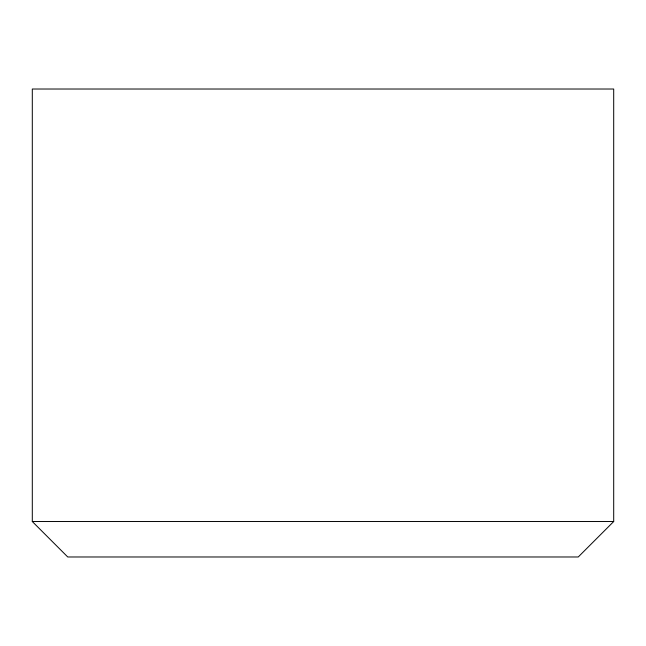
<?xml version="1.0" encoding="UTF-8"?>
<svg xmlns="http://www.w3.org/2000/svg" width="646" height="646" viewBox="0 0 646 646"><rect width="100%" height="100%" fill="white"/><g stroke="black" fill="none" stroke-linecap="round" stroke-linejoin="round"><path stroke-width="0.97" d="M613.7 521.524L578.251 556.981L67.749 556.981L32.3 521.524L32.3 89.019L613.7 89.019L613.7 521.524L32.3 521.524"/></g></svg>
